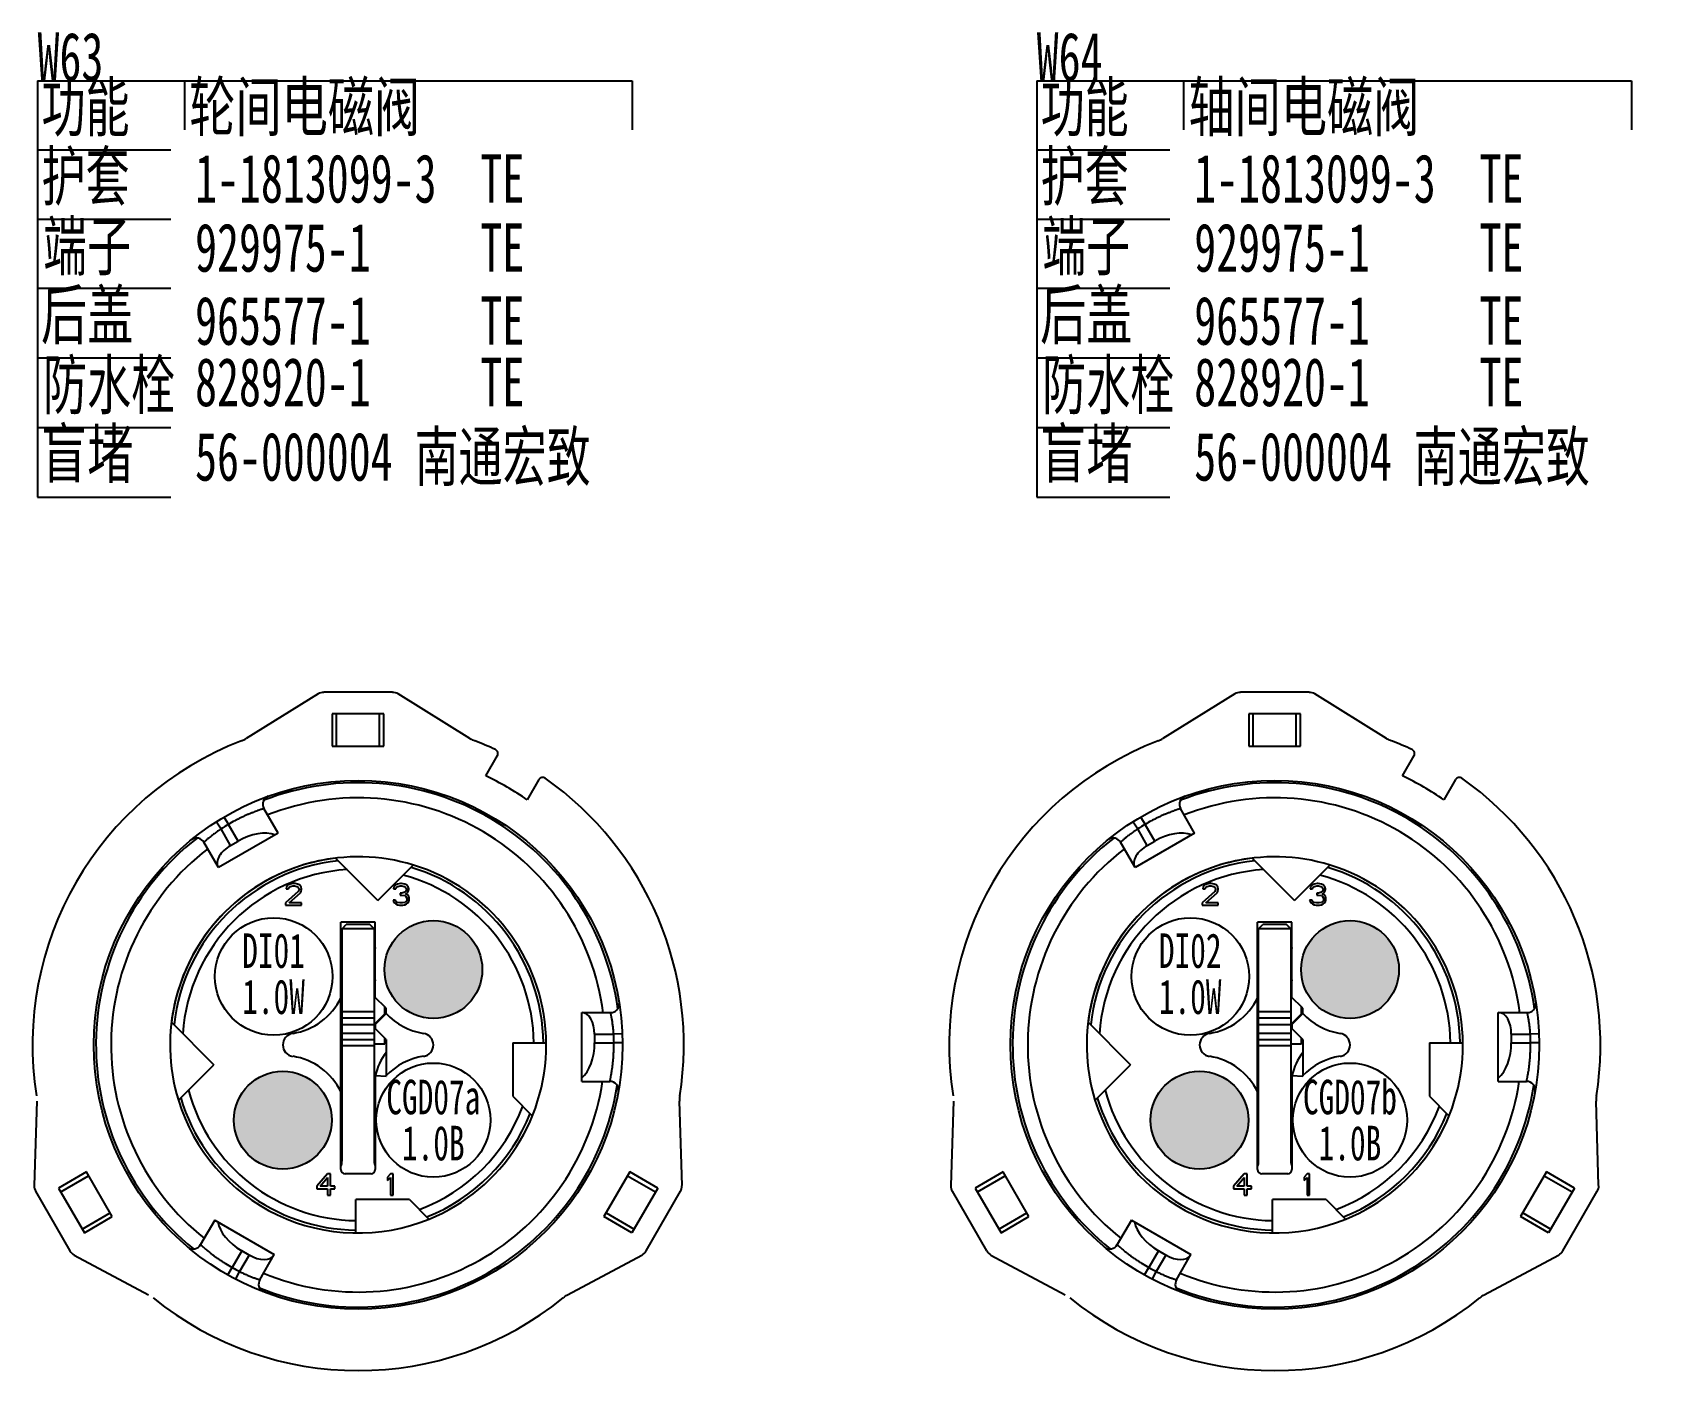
# Model space of a CAD drawing. Header units: millimetres. Extents: x 3853 to 7217, y 3585 to 4426.
# Drawn here: x 6607.1 to 6724.5, y 4178.7 to 4275.5 of the extents above; entities that cross this region are included whole.
import ezdxf

# ---------------------------------------------------------------- set-up
doc = ezdxf.new("R2010")
doc.units = ezdxf.units.MM
doc.layers.add('_0', color=7, linetype='Continuous', lineweight=25)
doc.styles.add('标准', font='', dxfattribs={"width": 0.667})
doc.styles.get('标准').set_extended_font_data('SimSun')

msp = doc.modelspace()

# ---------------------------------------------------------------- hatches: boundary and pattern name
at = {"layer": '_0', "linetype": 'ByBlock', "lineweight": -3}
h = msp.add_hatch(color=0, dxfattribs=at)
h.dxf.hatch_style = 1
edge = h.paths.add_edge_path()
edge.add_ellipse((6636.1, 4207.66), major_axis=(3.54, 0), ratio=1, start_angle=0, end_angle=360)
h = msp.add_hatch(color=0, dxfattribs=at)
h.dxf.hatch_style = 1
edge = h.paths.add_edge_path()
edge.add_ellipse((6702.42, 4207.66), major_axis=(3.54, 0), ratio=1, start_angle=0, end_angle=360)
h = msp.add_hatch(color=256, dxfattribs=at)
h.dxf.hatch_style = 1
edge = h.paths.add_edge_path()
edge.add_arc((6625.21, 4196.77), 3.54, 0, 360)
h = msp.add_hatch(color=0, dxfattribs=at)
h.dxf.hatch_style = 1
edge = h.paths.add_edge_path()
edge.add_arc((6691.53, 4196.77), 3.54, 0, 360)

# ---------------------------------------------------------------- linework, layer by layer
at = {"layer": '_0', "color": 0, "linetype": 'ByBlock', "lineweight": -3}
for p, q in [((6607.46, 4271.96), (6650.49, 4271.96)), ((6650.49, 4271.96), (6650.49, 4251.92)), ((6650.49, 4271.96), (6650.49, 4241.84)), ((6679.75, 4271.96), (6722.78, 4271.96)), ((6679.75, 4271.96), (6679.75, 4251.92)), ((6679.75, 4271.96), (6679.75, 4241.84)), ((6690.38, 4271.96), (6690.38, 4251.92)), ((6690.38, 4271.96), (6690.38, 4241.84)), ((6722.78, 4271.96), (6722.78, 4251.92)), ((6722.78, 4271.96), (6722.78, 4241.84)), ((6607.46, 4266.96), (6650.49, 4266.96)), ((6679.75, 4266.96), (6722.78, 4266.96)), ((6607.46, 4261.96), (6650.49, 4261.96)), ((6679.75, 4261.96), (6722.78, 4261.96)), ((6607.46, 4256.96), (6650.49, 4256.96)), ((6679.75, 4256.96), (6722.78, 4256.96)), ((6607.46, 4251.92), (6650.49, 4251.92)), ((6679.75, 4251.92), (6722.78, 4251.92)), ((6607.46, 4246.88), (6650.49, 4246.88)), ((6679.75, 4246.88), (6722.78, 4246.88)), ((6607.46, 4241.84), (6650.49, 4241.84)), ((6679.75, 4241.84), (6722.78, 4241.84)), ((6638.75, 4224.38), (6633.55, 4227.6)), ((6694.08, 4227.6), (6688.88, 4224.38)), ((6699.46, 4227.72), (6694.49, 4227.72)), ((6705.07, 4224.38), (6699.87, 4227.6)), ((6695.11, 4226.16), (6695.11, 4223.83)), ((6698.84, 4226.16), (6695.11, 4226.16)), ((6695.42, 4223.83), (6695.42, 4226.16)), ((6698.53, 4223.83), (6698.53, 4226.16)), ((6698.84, 4223.83), (6698.84, 4226.16)), ((6639.89, 4221.67), (6640.73, 4223.14)), ((6695.11, 4223.83), (6698.84, 4223.83)), ((6706.21, 4221.67), (6707.05, 4223.14)), ((6643.74, 4221.4), (6642.89, 4219.94)), ((6710.06, 4221.4), (6709.21, 4219.94)), ((6691.18, 4217.54), (6690.16, 4219.31)), ((6686.73, 4218.36), (6687.06, 4217.84)), ((6687.27, 4218.7), (6687.59, 4218.16)), ((6688.29, 4216.95), (6687.59, 4218.16)), ((6691.18, 4217.54), (6686.87, 4215.05)), ((6687.75, 4216.64), (6687.06, 4217.84)), ((6687.75, 4216.64), (6688.29, 4216.95)), ((6686.87, 4215.05), (6685.82, 4216.87)), ((6698.41, 4212.66), (6695.34, 4215.72)), ((6698.41, 4212.66), (6700.97, 4215.22)), ((6691.79, 4213.65), (6691.76, 4213.51)), ((6691.76, 4213.51), (6691.92, 4213.51)), ((6691.92, 4213.78), (6691.79, 4213.65)), ((6692.05, 4213.84), (6691.92, 4213.78)), ((6691.92, 4213.51), (6691.99, 4213.61)), ((6691.99, 4213.61), (6692.08, 4213.68)), ((6692.28, 4213.88), (6692.05, 4213.84)), ((6692.08, 4213.68), (6692.25, 4213.71)), ((6692.25, 4213.71), (6692.38, 4213.71)), ((6692.41, 4213.88), (6692.28, 4213.88)), ((6692.38, 4213.71), (6692.54, 4213.68)), ((6692.6, 4213.84), (6692.41, 4213.88)), ((6692.54, 4213.68), (6692.63, 4213.61)), ((6692.73, 4213.78), (6692.6, 4213.84)), ((6692.63, 4213.61), (6692.7, 4213.51)), ((6692.7, 4213.45), (6692.63, 4213.31)), ((6692.7, 4213.51), (6692.7, 4213.45)), ((6692.86, 4213.65), (6692.73, 4213.78)), ((6692.89, 4213.51), (6692.86, 4213.65)), ((6692.86, 4213.31), (6692.89, 4213.45)), ((6692.89, 4213.45), (6692.89, 4213.51)), ((6699.57, 4213.65), (6699.54, 4213.51)), ((6699.54, 4213.51), (6699.7, 4213.51)), ((6699.7, 4213.78), (6699.57, 4213.65)), ((6699.83, 4213.84), (6699.7, 4213.78)), ((6699.7, 4213.51), (6699.76, 4213.61)), ((6699.76, 4213.61), (6699.86, 4213.68)), ((6700.05, 4213.88), (6699.83, 4213.84)), ((6699.86, 4213.68), (6700.02, 4213.71)), ((6700.02, 4213.71), (6700.15, 4213.71)), ((6700.12, 4213.88), (6700.05, 4213.88)), ((6700.35, 4213.84), (6700.12, 4213.88)), ((6700.15, 4213.71), (6700.31, 4213.68)), ((6700.31, 4213.68), (6700.41, 4213.61)), ((6700.48, 4213.78), (6700.35, 4213.84)), ((6700.41, 4213.61), (6700.48, 4213.51)), ((6700.48, 4213.45), (6700.41, 4213.31)), ((6700.6, 4213.65), (6700.48, 4213.78)), ((6700.48, 4213.51), (6700.48, 4213.45)), ((6700.64, 4213.51), (6700.6, 4213.65)), ((6700.6, 4213.31), (6700.64, 4213.45)), ((6700.64, 4213.45), (6700.64, 4213.51)), ((6692.63, 4213.31), (6691.73, 4212.49)), ((6691.73, 4212.49), (6691.73, 4212.32)), ((6691.73, 4212.32), (6692.89, 4212.32)), ((6691.99, 4212.49), (6692.8, 4213.22)), ((6692.89, 4212.49), (6691.99, 4212.49)), ((6692.8, 4213.22), (6692.86, 4213.31)), ((6692.89, 4212.32), (6692.89, 4212.49)), ((6699.5, 4212.69), (6699.54, 4212.59)), ((6699.67, 4212.69), (6699.5, 4212.69)), ((6699.54, 4212.59), (6699.6, 4212.49)), ((6699.6, 4212.49), (6699.7, 4212.42)), ((6699.7, 4212.62), (6699.67, 4212.69)), ((6699.76, 4212.55), (6699.7, 4212.62)), ((6699.7, 4212.42), (6699.83, 4212.35)), ((6699.83, 4212.52), (6699.76, 4212.55)), ((6699.99, 4212.49), (6699.83, 4212.52)), ((6699.83, 4212.35), (6699.96, 4212.32)), ((6699.96, 4212.32), (6700.22, 4212.32)), ((6700.18, 4212.49), (6699.99, 4212.49)), ((6700.02, 4213.18), (6700.02, 4213.05)), ((6700.15, 4213.18), (6700.02, 4213.18)), ((6700.02, 4213.05), (6700.15, 4213.05)), ((6700.35, 4213.25), (6700.15, 4213.18)), ((6700.15, 4213.05), (6700.35, 4213.02)), ((6700.35, 4212.52), (6700.18, 4212.49)), ((6700.22, 4212.32), (6700.35, 4212.35)), ((6700.41, 4213.31), (6700.35, 4213.25)), ((6700.35, 4213.02), (6700.44, 4212.95)), ((6700.41, 4212.55), (6700.35, 4212.52)), ((6700.35, 4212.35), (6700.48, 4212.42)), ((6700.41, 4213.12), (6700.54, 4213.22)), ((6700.57, 4213.05), (6700.41, 4213.12)), ((6700.48, 4212.62), (6700.41, 4212.55)), ((6700.44, 4212.95), (6700.51, 4212.82)), ((6700.51, 4212.69), (6700.48, 4212.62)), ((6700.48, 4212.42), (6700.57, 4212.49)), ((6700.51, 4212.82), (6700.51, 4212.69)), ((6700.54, 4213.22), (6700.6, 4213.31)), ((6700.64, 4212.95), (6700.57, 4213.05)), ((6700.57, 4212.49), (6700.64, 4212.59)), ((6700.67, 4212.82), (6700.64, 4212.95)), ((6700.64, 4212.59), (6700.67, 4212.69)), ((6700.67, 4212.69), (6700.67, 4212.82)), ((6695.73, 4193.19), (6695.73, 4211.08)), ((6698.22, 4211.08), (6695.73, 4211.08)), ((6698.22, 4205.63), (6698.22, 4211.08)), ((6695.81, 4210.61), (6696.12, 4210.92)), ((6695.81, 4193.79), (6695.81, 4210.61)), ((6698.14, 4210.61), (6695.81, 4210.61)), ((6697.83, 4210.92), (6696.12, 4210.92)), ((6698.14, 4210.61), (6697.83, 4210.92)), ((6698.14, 4210.61), (6698.14, 4193.79)), ((6699, 4204.86), (6698.16, 4205.7)), ((6646.83, 4204.55), (6648.93, 4204.55)), ((6646.83, 4199.57), (6646.83, 4204.55)), ((6695.81, 4204.62), (6698.14, 4204.62)), ((6695.81, 4204.16), (6698.14, 4204.16)), ((6698.14, 4203.69), (6698.92, 4204.47)), ((6699.01, 4204.48), (6698.22, 4203.69)), ((6698.92, 4204.47), (6698.92, 4204.93)), ((6699, 4204.47), (6699, 4204.86)), ((6713.15, 4204.55), (6715.25, 4204.55)), ((6713.15, 4199.57), (6713.15, 4204.55)), ((6647.76, 4202.99), (6649.15, 4202.99)), ((6647.76, 4202.99), (6647.76, 4202.37)), ((6649.76, 4203.02), (6649.15, 4202.99)), ((6683.47, 4203.85), (6686.53, 4200.78)), ((6695.81, 4203.69), (6698.14, 4203.69)), ((6695.81, 4203.07), (6698.14, 4203.07)), ((6699, 4202.6), (6698.14, 4203.46)), ((6698.22, 4203.69), (6698.22, 4203.38)), ((6714.08, 4202.99), (6715.47, 4202.99)), ((6714.08, 4202.99), (6714.08, 4202.37)), ((6716.08, 4203.02), (6715.47, 4202.99)), ((6641.85, 4202.37), (6644.26, 4202.37)), ((6641.85, 4202.37), (6641.85, 4198.49)), ((6647.76, 4202.37), (6649.16, 4202.37)), ((6649.78, 4202.37), (6649.16, 4202.37)), ((6695.81, 4202.6), (6698.14, 4202.6)), ((6698.14, 4202.14), (6695.81, 4202.14)), ((6698.14, 4202.29), (6698.92, 4202.29)), ((6698.92, 4202.29), (6698.92, 4202.68)), ((6699, 4202.6), (6699, 4199.96)), ((6708.17, 4202.37), (6710.58, 4202.37)), ((6708.17, 4202.37), (6708.17, 4198.49)), ((6714.08, 4202.37), (6715.48, 4202.37)), ((6716.1, 4202.37), (6715.48, 4202.37)), ((6683.97, 4198.22), (6686.53, 4200.78)), ((6646.83, 4199.57), (6648.87, 4199.57)), ((6698.22, 4200), (6699, 4199.96)), ((6698.22, 4200), (6698.22, 4193.19)), ((6713.15, 4199.57), (6715.19, 4199.57)), ((6641.85, 4198.49), (6643.26, 4197.09)), ((6708.17, 4198.49), (6709.58, 4197.09)), ((6654.09, 4192.03), (6653.9, 4198.14)), ((6673.73, 4198.14), (6673.54, 4192.03)), ((6720.41, 4192.03), (6720.22, 4198.14)), ((6650.31, 4193.02), (6648.44, 4189.79)), ((6650.15, 4192.75), (6652.17, 4191.58)), ((6652.33, 4191.85), (6650.31, 4193.02)), ((6677.32, 4193.02), (6675.3, 4191.85)), ((6675.46, 4191.58), (6677.48, 4192.75)), ((6679.19, 4189.79), (6677.32, 4193.02)), ((6694.77, 4192.88), (6694, 4191.99)), ((6694.22, 4191.99), (6694.77, 4192.62)), ((6694.97, 4192.88), (6694.77, 4192.88)), ((6694.77, 4192.62), (6694.77, 4191.99)), ((6694.97, 4191.99), (6694.97, 4192.88)), ((6697.91, 4192.88), (6696.04, 4192.88)), ((6699.31, 4192.88), (6699.11, 4192.65)), ((6699.11, 4192.65), (6699.11, 4192.39)), ((6699.11, 4192.39), (6699.31, 4192.62)), ((6699.5, 4192.88), (6699.31, 4192.88)), ((6699.31, 4192.62), (6699.31, 4191.33)), ((6699.5, 4191.33), (6699.5, 4192.88)), ((6716.63, 4193.02), (6714.76, 4189.79)), ((6716.47, 4192.75), (6718.5, 4191.58)), ((6718.65, 4191.85), (6716.63, 4193.02)), ((6652.33, 4191.85), (6650.46, 4188.62)), ((6651.5, 4187.31), (6653.99, 4191.62)), ((6673.64, 4191.62), (6676.13, 4187.31)), ((6675.3, 4191.85), (6677.17, 4188.62)), ((6694, 4191.99), (6694, 4191.79)), ((6694, 4191.79), (6694.77, 4191.79)), ((6694.77, 4191.99), (6694.22, 4191.99)), ((6694.77, 4191.79), (6694.77, 4191.33)), ((6694.77, 4191.33), (6694.97, 4191.33)), ((6695.29, 4191.99), (6694.97, 4191.99)), ((6694.97, 4191.79), (6695.29, 4191.79)), ((6694.97, 4191.33), (6694.97, 4191.79)), ((6695.29, 4191.79), (6695.29, 4191.99)), ((6699.31, 4191.33), (6699.5, 4191.33)), ((6718.65, 4191.85), (6716.78, 4188.62)), ((6717.82, 4187.31), (6720.31, 4191.62)), ((6648.6, 4190.06), (6650.62, 4188.89)), ((6677.01, 4188.89), (6679.03, 4190.06)), ((6700.7, 4191.02), (6696.82, 4191.02)), ((6696.82, 4188.61), (6696.82, 4191.02)), ((6700.7, 4191.02), (6702.1, 4189.61)), ((6714.92, 4190.06), (6716.94, 4188.89)), ((6650.46, 4188.62), (6648.44, 4189.79)), ((6677.17, 4188.62), (6679.19, 4189.79)), ((6686.6, 4189.53), (6685.58, 4187.76)), ((6686.6, 4189.53), (6690.91, 4187.04)), ((6716.78, 4188.62), (6714.76, 4189.79)), ((6645.81, 4184.12), (6651.19, 4187.01)), ((6676.44, 4187.01), (6681.82, 4184.12)), ((6688.56, 4187.32), (6687.86, 4186.11)), ((6689.1, 4187.01), (6688.4, 4185.81)), ((6689.1, 4187.01), (6688.56, 4187.32)), ((6689.86, 4185.22), (6690.91, 4187.04)), ((6712.13, 4184.12), (6717.51, 4187.01)), ((6687.55, 4185.57), (6687.86, 4186.11)), ((6688.12, 4185.26), (6688.4, 4185.81))]:
    msp.add_line(p, q, dxfattribs=at)
at = {"layer": '_0', "linetype": 'ByBlock', "lineweight": -3}
for p, q in [((6607.46, 4271.96), (6607.46, 4251.92)), ((6607.46, 4271.96), (6607.46, 4241.84)), ((6618.09, 4271.96), (6618.09, 4251.92)), ((6618.09, 4271.96), (6618.09, 4241.84)), ((6627.76, 4227.6), (6622.56, 4224.38)), ((6633.14, 4227.72), (6628.17, 4227.72)), ((6628.79, 4226.16), (6628.79, 4223.83)), ((6632.52, 4226.16), (6628.79, 4226.16)), ((6629.1, 4223.83), (6629.1, 4226.16)), ((6632.21, 4223.83), (6632.21, 4226.16)), ((6632.52, 4223.83), (6632.52, 4226.16)), ((6628.79, 4223.83), (6632.52, 4223.83)), ((6624.86, 4217.54), (6623.84, 4219.31)), ((6620.41, 4218.36), (6620.74, 4217.84)), ((6620.95, 4218.7), (6621.27, 4218.16)), ((6621.97, 4216.95), (6621.27, 4218.16)), ((6624.86, 4217.54), (6620.55, 4215.05)), ((6621.43, 4216.64), (6620.74, 4217.84)), ((6621.43, 4216.64), (6621.97, 4216.95)), ((6620.55, 4215.05), (6619.5, 4216.87)), ((6632.09, 4212.66), (6629.02, 4215.72)), ((6632.09, 4212.66), (6634.65, 4215.22)), ((6625.47, 4213.65), (6625.44, 4213.51)), ((6625.44, 4213.51), (6625.6, 4213.51)), ((6625.6, 4213.78), (6625.47, 4213.65)), ((6625.73, 4213.84), (6625.6, 4213.78)), ((6625.6, 4213.51), (6625.67, 4213.61)), ((6625.67, 4213.61), (6625.76, 4213.68)), ((6625.96, 4213.88), (6625.73, 4213.84)), ((6625.76, 4213.68), (6625.93, 4213.71)), ((6625.93, 4213.71), (6626.05, 4213.71)), ((6626.09, 4213.88), (6625.96, 4213.88)), ((6626.05, 4213.71), (6626.22, 4213.68)), ((6626.28, 4213.84), (6626.09, 4213.88)), ((6626.22, 4213.68), (6626.31, 4213.61)), ((6626.41, 4213.78), (6626.28, 4213.84)), ((6626.31, 4213.61), (6626.38, 4213.51)), ((6626.38, 4213.45), (6626.31, 4213.31)), ((6626.38, 4213.51), (6626.38, 4213.45)), ((6626.54, 4213.65), (6626.41, 4213.78)), ((6626.57, 4213.51), (6626.54, 4213.65)), ((6626.54, 4213.31), (6626.57, 4213.45)), ((6626.57, 4213.45), (6626.57, 4213.51)), ((6633.25, 4213.65), (6633.22, 4213.51)), ((6633.22, 4213.51), (6633.38, 4213.51)), ((6633.38, 4213.78), (6633.25, 4213.65)), ((6633.51, 4213.84), (6633.38, 4213.78)), ((6633.38, 4213.51), (6633.44, 4213.61)), ((6633.44, 4213.61), (6633.54, 4213.68)), ((6633.73, 4213.88), (6633.51, 4213.84)), ((6633.54, 4213.68), (6633.7, 4213.71)), ((6633.7, 4213.71), (6633.83, 4213.71)), ((6633.8, 4213.88), (6633.73, 4213.88)), ((6634.03, 4213.84), (6633.8, 4213.88)), ((6633.83, 4213.71), (6633.99, 4213.68)), ((6633.99, 4213.68), (6634.09, 4213.61)), ((6634.15, 4213.78), (6634.03, 4213.84)), ((6634.09, 4213.61), (6634.15, 4213.51)), ((6634.15, 4213.45), (6634.09, 4213.31)), ((6634.28, 4213.65), (6634.15, 4213.78)), ((6634.15, 4213.51), (6634.15, 4213.45)), ((6634.32, 4213.51), (6634.28, 4213.65)), ((6634.28, 4213.31), (6634.32, 4213.45)), ((6634.32, 4213.45), (6634.32, 4213.51)), ((6626.31, 4213.31), (6625.41, 4212.49)), ((6625.41, 4212.49), (6625.41, 4212.32)), ((6625.41, 4212.32), (6626.57, 4212.32)), ((6625.67, 4212.49), (6626.48, 4213.22)), ((6626.57, 4212.49), (6625.67, 4212.49)), ((6626.48, 4213.22), (6626.54, 4213.31)), ((6626.57, 4212.32), (6626.57, 4212.49)), ((6633.18, 4212.69), (6633.22, 4212.59)), ((6633.34, 4212.69), (6633.18, 4212.69)), ((6633.22, 4212.59), (6633.28, 4212.49)), ((6633.28, 4212.49), (6633.38, 4212.42)), ((6633.38, 4212.62), (6633.34, 4212.69)), ((6633.44, 4212.55), (6633.38, 4212.62)), ((6633.38, 4212.42), (6633.51, 4212.35)), ((6633.51, 4212.52), (6633.44, 4212.55)), ((6633.67, 4212.49), (6633.51, 4212.52)), ((6633.51, 4212.35), (6633.64, 4212.32)), ((6633.64, 4212.32), (6633.9, 4212.32)), ((6633.86, 4212.49), (6633.67, 4212.49)), ((6633.7, 4213.18), (6633.7, 4213.05)), ((6633.83, 4213.18), (6633.7, 4213.18)), ((6633.7, 4213.05), (6633.83, 4213.05)), ((6634.03, 4213.25), (6633.83, 4213.18)), ((6633.83, 4213.05), (6634.03, 4213.02)), ((6634.03, 4212.52), (6633.86, 4212.49)), ((6633.9, 4212.32), (6634.03, 4212.35)), ((6634.09, 4213.31), (6634.03, 4213.25)), ((6634.03, 4213.02), (6634.12, 4212.95)), ((6634.09, 4212.55), (6634.03, 4212.52)), ((6634.03, 4212.35), (6634.15, 4212.42)), ((6634.09, 4213.12), (6634.22, 4213.22)), ((6634.25, 4213.05), (6634.09, 4213.12)), ((6634.15, 4212.62), (6634.09, 4212.55)), ((6634.12, 4212.95), (6634.19, 4212.82)), ((6634.19, 4212.69), (6634.15, 4212.62)), ((6634.15, 4212.42), (6634.25, 4212.49)), ((6634.19, 4212.82), (6634.19, 4212.69)), ((6634.22, 4213.22), (6634.28, 4213.31)), ((6634.32, 4212.95), (6634.25, 4213.05)), ((6634.25, 4212.49), (6634.32, 4212.59)), ((6634.35, 4212.82), (6634.32, 4212.95)), ((6634.32, 4212.59), (6634.35, 4212.69)), ((6634.35, 4212.69), (6634.35, 4212.82)), ((6629.41, 4193.19), (6629.41, 4211.08)), ((6631.9, 4211.08), (6629.41, 4211.08)), ((6631.9, 4205.63), (6631.9, 4211.08)), ((6629.49, 4210.61), (6629.8, 4210.92)), ((6629.49, 4193.79), (6629.49, 4210.61)), ((6631.82, 4210.61), (6629.49, 4210.61)), ((6631.51, 4210.92), (6629.8, 4210.92)), ((6631.82, 4210.61), (6631.51, 4210.92)), ((6631.82, 4210.61), (6631.82, 4193.79)), ((6632.68, 4204.86), (6631.84, 4205.7)), ((6629.49, 4204.62), (6631.82, 4204.62)), ((6629.49, 4204.16), (6631.82, 4204.16)), ((6631.82, 4203.69), (6632.6, 4204.47)), ((6632.69, 4204.48), (6631.9, 4203.69)), ((6632.6, 4204.47), (6632.6, 4204.93)), ((6632.68, 4204.47), (6632.68, 4204.86)), ((6617.15, 4203.85), (6620.21, 4200.78)), ((6629.49, 4203.69), (6631.82, 4203.69)), ((6629.49, 4203.07), (6631.82, 4203.07)), ((6632.68, 4202.6), (6631.82, 4203.46)), ((6631.9, 4203.69), (6631.9, 4203.38)), ((6629.49, 4202.6), (6631.82, 4202.6)), ((6631.82, 4202.14), (6629.49, 4202.14)), ((6631.82, 4202.29), (6632.6, 4202.29)), ((6632.6, 4202.29), (6632.6, 4202.68)), ((6632.68, 4202.6), (6632.68, 4199.96)), ((6617.65, 4198.22), (6620.21, 4200.78)), ((6631.9, 4200), (6632.68, 4199.96)), ((6631.9, 4200), (6631.9, 4193.19)), ((6607.41, 4198.14), (6607.22, 4192.03)), ((6611, 4193.02), (6608.98, 4191.85)), ((6609.14, 4191.58), (6611.16, 4192.75)), ((6612.87, 4189.79), (6611, 4193.02)), ((6628.45, 4192.88), (6627.67, 4191.99)), ((6627.9, 4191.99), (6628.45, 4192.62)), ((6628.65, 4192.88), (6628.45, 4192.88)), ((6628.45, 4192.62), (6628.45, 4191.99)), ((6628.65, 4191.99), (6628.65, 4192.88)), ((6631.59, 4192.88), (6629.72, 4192.88)), ((6632.99, 4192.88), (6632.79, 4192.65)), ((6632.79, 4192.65), (6632.79, 4192.39)), ((6632.79, 4192.39), (6632.99, 4192.62)), ((6633.18, 4192.88), (6632.99, 4192.88)), ((6632.99, 4192.62), (6632.99, 4191.33)), ((6633.18, 4191.33), (6633.18, 4192.88)), ((6607.32, 4191.62), (6609.81, 4187.31)), ((6608.98, 4191.85), (6610.85, 4188.62)), ((6627.67, 4191.99), (6627.67, 4191.79)), ((6627.67, 4191.79), (6628.45, 4191.79)), ((6628.45, 4191.99), (6627.9, 4191.99)), ((6628.45, 4191.79), (6628.45, 4191.33)), ((6628.45, 4191.33), (6628.65, 4191.33)), ((6628.97, 4191.99), (6628.65, 4191.99)), ((6628.65, 4191.79), (6628.97, 4191.79)), ((6628.65, 4191.33), (6628.65, 4191.79)), ((6628.97, 4191.79), (6628.97, 4191.99)), ((6632.99, 4191.33), (6633.18, 4191.33)), ((6610.69, 4188.89), (6612.71, 4190.06)), ((6634.38, 4191.02), (6630.5, 4191.02)), ((6630.5, 4188.61), (6630.5, 4191.02)), ((6634.38, 4191.02), (6635.78, 4189.61)), ((6610.85, 4188.62), (6612.87, 4189.79)), ((6620.28, 4189.53), (6619.26, 4187.76)), ((6620.28, 4189.53), (6624.59, 4187.04)), ((6610.12, 4187.01), (6615.5, 4184.12)), ((6622.24, 4187.32), (6621.54, 4186.11)), ((6622.78, 4187.01), (6622.08, 4185.81)), ((6622.78, 4187.01), (6622.24, 4187.32)), ((6623.54, 4185.22), (6624.59, 4187.04)), ((6621.23, 4185.57), (6621.54, 4186.11)), ((6621.8, 4185.26), (6622.08, 4185.81))]:
    msp.add_line(p, q, dxfattribs=at)
at = {"layer": '_0', "color": 0, "linetype": 'ByBlock', "lineweight": -3}
for centre, radius in [((6630.66, 4202.21), 19.13), ((6696.98, 4202.21), 19.13), ((6636.1, 4207.66), 3.54), ((6690.87, 4207.16), 4.25), ((6702.42, 4207.66), 3.54), ((6636.1, 4196.77), 4.13), ((6702.42, 4196.77), 4.13), ((6691.53, 4196.77), 3.54)]:
    msp.add_circle(centre, radius, dxfattribs=at)
at = {"layer": '_0', "linetype": 'ByBlock', "lineweight": -3}
for centre, radius in [((6624.55, 4207.16), 4.25), ((6625.21, 4196.77), 3.54)]:
    msp.add_circle(centre, radius, dxfattribs=at)
for centre, radius, start, end in [((6628.17, 4226.94), 0.778, 90, 121.7878), ((6633.14, 4226.94), 0.778, 58.2122, 90), ((6630.66, 4202.21), 23.56, 110.9746, 189.0254), ((6621.5, 4226.1), 2.02, 290.9746, 301.7878), ((6624.38, 4219.62), 0.622, 111.1121, 210), ((6630.66, 4202.21), 18.51, 120.4815, 122.4081), ((6630.66, 4202.21), 18.97, 127.9254, 231.1055), ((6618.96, 4216.56), 0.622, 30, 122.959), ((6630.66, 4202.21), 17.88, 127.4957, 231.4964), ((6630.66, 4202.21), 13.61, 72.9416, 197.0584), ((6630.66, 4202.21), 13.61, 96.8922, 173.1078), ((6630.66, 4202.21), 13.4, 96.1901, 173.8099), ((6630.66, 4202.21), 12.71, 93.6436, 176.3564), ((6625.21, 4209.99), 4.28, 349.0575, 0), ((6636.1, 4209.99), 4.28, 180, 190.9425), ((6625.21, 4207.66), 4.28, 349.0575, 0), ((6636.1, 4207.66), 4.28, 180, 190.9425), ((6625.21, 4207.66), 4.67, 278.7974, 334.1581), ((6631.62, 4205.48), 0.311, 45, 48.2492), ((6636.1, 4207.66), 4.67, 222.8334, 261.2026), ((6626.05, 4202.21), 0.842, 98.7974, 261.2026), ((6635.26, 4202.21), 0.842, 278.6125, 81.2026), ((6625.21, 4196.77), 4.67, 25.8419, 81.2026), ((6636.1, 4199.1), 4.28, 143.1301, 167.9175), ((6636.08, 4196.77), 4.67, 98.6125, 136.85), ((6625.21, 4199.1), 4.28, 349.0575, 10.9425), ((6636.1, 4199.1), 4.28, 169.0575, 190.9425), ((6630.66, 4202.21), 13.61, 197.0584, 292.1259), ((6630.66, 4202.21), 13.4, 196.5848, 269.335), ((6630.66, 4202.21), 12.71, 194.8892, 269.2989), ((6625.21, 4196.77), 4.28, 349.0575, 0), ((6636.1, 4196.77), 4.28, 180, 190.9425), ((6628.71, 4193.79), 0.778, 334.2402, 0), ((6632.6, 4193.79), 0.778, 180, 205.7598), ((6629.72, 4193.19), 0.311, 180, 270), ((6631.59, 4193.19), 0.311, 270, 0), ((6608, 4192), 0.778, 178.2122, 210), ((6618.72, 4188.07), 0.622, 231.1121, 330), ((6610.48, 4187.69), 0.778, 210, 241.7878), ((6630.66, 4202.21), 18.51, 240.4815, 242.4081), ((6624.08, 4184.91), 0.622, 150, 242.959)]:
    msp.add_arc(centre, radius, start, end, dxfattribs=at)
at = {"layer": '_0', "color": 0, "linetype": 'ByBlock', "lineweight": -3}
for centre, radius, start, end in [((6694.49, 4226.94), 0.778, 90, 121.7878), ((6699.46, 4226.94), 0.778, 58.2122, 90), ((6639.81, 4226.1), 2.02, 238.2122, 249.0254), ((6630.66, 4202.21), 23.56, 65.0485, 69.0254), ((6696.98, 4202.21), 23.56, 110.9746, 189.0254), ((6687.82, 4226.1), 2.02, 290.9746, 301.7878), ((6706.13, 4226.1), 2.02, 238.2122, 249.0254), ((6696.98, 4202.21), 23.56, 65.0485, 69.0254), ((6640.46, 4223.29), 0.311, 330, 65.0485), ((6706.78, 4223.29), 0.311, 330, 65.0485), ((6630.66, 4202.21), 21.54, 55.3799, 64.6201), ((6696.98, 4202.21), 21.54, 55.3799, 64.6201), ((6630.66, 4202.21), 18.97, 7.9254, 111.1055), ((6644.01, 4221.25), 0.311, 54.9515, 150), ((6630.66, 4202.21), 23.56, 350.9746, 54.9515), ((6696.98, 4202.21), 18.97, 7.9254, 111.1055), ((6710.33, 4221.25), 0.311, 54.9515, 150), ((6696.98, 4202.21), 23.56, 350.9746, 54.9515), ((6630.66, 4202.21), 17.88, 7.4957, 111.4964), ((6690.7, 4219.62), 0.622, 111.1121, 210), ((6696.98, 4202.21), 17.88, 7.4957, 111.4964), ((6696.98, 4202.21), 18.51, 120.4815, 122.4081), ((6696.98, 4202.21), 18.97, 127.9254, 231.1055), ((6685.28, 4216.56), 0.622, 30, 122.959), ((6696.98, 4202.21), 17.88, 127.4957, 231.4964), ((6696.98, 4202.21), 13.61, 72.9416, 197.0584), ((6630.66, 4202.21), 13.4, 0.665, 73.4152), ((6630.66, 4202.21), 13.61, 292.1344, 72.9416), ((6696.98, 4202.21), 13.61, 96.8922, 173.1078), ((6696.98, 4202.21), 13.4, 96.1901, 173.8099), ((6696.98, 4202.21), 12.71, 93.6436, 176.3564), ((6696.98, 4202.21), 13.4, 0.665, 73.4152), ((6696.98, 4202.21), 13.61, 292.1344, 72.9416), ((6630.66, 4202.21), 12.71, 0.7011, 75.1108), ((6696.98, 4202.21), 12.71, 0.7011, 75.1108), ((6691.53, 4209.99), 4.28, 349.0575, 0), ((6702.42, 4209.99), 4.28, 180, 190.9425), ((6691.53, 4207.66), 4.28, 349.0575, 0), ((6702.42, 4207.66), 4.28, 180, 190.9425), ((6691.53, 4207.66), 4.67, 278.7974, 334.1581), ((6697.94, 4205.48), 0.311, 45, 48.2492), ((6648.93, 4205.17), 0.622, 270, 2.959), ((6702.42, 4207.66), 4.67, 222.8334, 261.2026), ((6715.25, 4205.17), 0.622, 270, 2.959), ((6630.66, 4202.21), 18.51, 0.4815, 2.4081), ((6692.38, 4202.21), 0.842, 98.7974, 261.2026), ((6701.58, 4202.21), 0.842, 278.6125, 81.2026), ((6696.98, 4202.21), 18.51, 0.4815, 2.4081), ((6691.53, 4196.77), 4.67, 25.8419, 81.2026), ((6702.42, 4199.1), 4.28, 143.1301, 167.9175), ((6702.4, 4196.77), 4.67, 98.6125, 136.85), ((6630.66, 4202.21), 17.88, 247.4957, 351.4964), ((6648.87, 4198.95), 0.622, 351.1121, 90), ((6696.98, 4202.21), 17.88, 247.4957, 351.4964), ((6691.53, 4199.1), 4.28, 349.0575, 10.9425), ((6702.42, 4199.1), 4.28, 169.0575, 190.9425), ((6715.19, 4198.95), 0.622, 351.1121, 90), ((6630.66, 4202.21), 18.97, 247.9254, 351.1055), ((6655.92, 4198.2), 2.02, 170.9746, 181.7878), ((6696.98, 4202.21), 13.61, 197.0584, 292.1259), ((6696.98, 4202.21), 13.4, 196.5848, 269.335), ((6696.98, 4202.21), 12.71, 194.8892, 269.2989), ((6696.98, 4202.21), 18.97, 247.9254, 351.1055), ((6722.24, 4198.2), 2.02, 170.9746, 181.7878), ((6630.66, 4202.21), 12.71, 290.4163, 339.5837), ((6630.66, 4202.21), 13.4, 291.7581, 338.2419), ((6696.98, 4202.21), 12.71, 290.4163, 339.5837), ((6696.98, 4202.21), 13.4, 291.7581, 338.2419), ((6691.53, 4196.77), 4.28, 349.0575, 0), ((6702.42, 4196.77), 4.28, 180, 190.9425), ((6695.03, 4193.79), 0.778, 334.2402, 0), ((6698.92, 4193.79), 0.778, 180, 205.7598), ((6696.04, 4193.19), 0.311, 180, 270), ((6697.91, 4193.19), 0.311, 270, 0), ((6653.31, 4192), 0.778, 330, 1.7878), ((6674.32, 4192), 0.778, 178.2122, 210), ((6719.64, 4192), 0.778, 330, 1.7878), ((6685.04, 4188.07), 0.622, 231.1121, 330), ((6650.83, 4187.69), 0.778, 298.2122, 330), ((6676.81, 4187.69), 0.778, 210, 241.7878), ((6717.15, 4187.69), 0.778, 298.2122, 330), ((6696.98, 4202.21), 18.51, 240.4815, 242.4081), ((6646.76, 4182.34), 2.02, 118.2122, 129.0254), ((6690.4, 4184.91), 0.622, 150, 242.959), ((6713.08, 4182.34), 2.02, 118.2122, 129.0254), ((6630.66, 4202.21), 23.56, 230.9746, 309.0254), ((6696.98, 4202.21), 23.56, 230.9746, 309.0254)]:
    msp.add_arc(centre, radius, start, end, dxfattribs=at)
at = {"layer": '_0', "linetype": 'ByBlock', "lineweight": -3}
for centre, major_axis, start_param, end_param in [((6622.78, 4215.55), (2.42, 1.4), 0.436367, 1.570796), ((6621.88, 4215.86), (1.35, 0.78), 1.570796, 3.141593), ((6623.04, 4188.72), (2.42, -1.4), 3.57796, 4.712389), ((6623.22, 4187.79), (1.35, -0.78), 4.712389, 6.283185)]:
    msp.add_ellipse(centre, major_axis=major_axis, ratio=0.57735, start_param=start_param, end_param=end_param, dxfattribs=at)
at = {"layer": '_0', "color": 0, "linetype": 'ByBlock', "lineweight": -3}
for centre, major_axis, start_param, end_param in [((6689.1, 4215.55), (2.42, 1.4), 0.436367, 1.570796), ((6688.2, 4215.86), (1.35, 0.78), 1.570796, 3.141593), ((6646.86, 4202.99), (0, 1.56), 4.712389, 6.283185), ((6713.19, 4202.99), (0, 1.56), 4.712389, 6.283185), ((6646.15, 4202.37), (0, 2.8), 3.57796, 4.712389), ((6712.47, 4202.37), (0, 2.8), 3.57796, 4.712389), ((6689.37, 4188.72), (2.42, -1.4), 3.57796, 4.712389), ((6689.54, 4187.79), (1.35, -0.78), 4.712389, 6.283185)]:
    msp.add_ellipse(centre, major_axis=major_axis, ratio=0.57735, start_param=start_param, end_param=end_param, dxfattribs=at)
at = {"layer": '_0', "linetype": 'ByBlock', "lineweight": -3}
for points, knots in [([(6623.84, 4219.31), (6623.84, 4219.31), (6623.84, 4219.31), (6623.84, 4219.31), (6623.83, 4219.31), (6623.83, 4219.31), (6623.83, 4219.31), (6623.83, 4219.31), (6623.82, 4219.31), (6623.82, 4219.3), (6623.81, 4219.3), (6623.8, 4219.3), (6623.78, 4219.29), (6623.77, 4219.29), (6623.75, 4219.28), (6623.72, 4219.27), (6623.68, 4219.26), (6623.63, 4219.24), (6623.57, 4219.22), (6623.51, 4219.2), (6623.45, 4219.18), (6623.35, 4219.15), (6623.22, 4219.1), (6623.05, 4219.03), (6622.86, 4218.95), (6622.65, 4218.87), (6622.44, 4218.77), (6622.21, 4218.67), (6621.98, 4218.55), (6621.66, 4218.39), (6621.42, 4218.26), (6621.27, 4218.16)], [0, 0, 0, 0, 0.000077, 0.000308, 0.000692, 0.001231, 0.001922, 0.002768, 0.004918, 0.00768, 0.011052, 0.01503, 0.019611, 0.024792, 0.030569, 0.043891, 0.059538, 0.077461, 0.097609, 0.119925, 0.144347, 0.170808, 0.229567, 0.29561, 0.368294, 0.446935, 0.530806, 0.619134, 0.711099, 0.80584, 1, 1, 1, 1]), ([(6620.74, 4217.84), (6620.65, 4217.78), (6620.49, 4217.67), (6620.29, 4217.52), (6620.14, 4217.41), (6620.04, 4217.33), (6619.94, 4217.25), (6619.85, 4217.18), (6619.77, 4217.11), (6619.7, 4217.05), (6619.65, 4217.01), (6619.62, 4216.97), (6619.59, 4216.95), (6619.57, 4216.93), (6619.55, 4216.92), (6619.54, 4216.9), (6619.53, 4216.89), (6619.52, 4216.88), (6619.51, 4216.88), (6619.51, 4216.88), (6619.51, 4216.87), (6619.5, 4216.87), (6619.5, 4216.87), (6619.5, 4216.87), (6619.5, 4216.87), (6619.5, 4216.87), (6619.5, 4216.87)], [0, 0, 0, 0, 0.193833, 0.380292, 0.468562, 0.552426, 0.631106, 0.703864, 0.770002, 0.828865, 0.879846, 0.902206, 0.922394, 0.940353, 0.956029, 0.969377, 0.980355, 0.984944, 0.988929, 0.992306, 0.995073, 0.997227, 0.998767, 0.999306, 0.999692, 1, 1, 1, 1]), ([(6619.26, 4187.76), (6619.26, 4187.76), (6619.26, 4187.76), (6619.26, 4187.76), (6619.26, 4187.76), (6619.26, 4187.76), (6619.26, 4187.76), (6619.26, 4187.75), (6619.27, 4187.75), (6619.27, 4187.74), (6619.28, 4187.74), (6619.29, 4187.73), (6619.3, 4187.72), (6619.31, 4187.71), (6619.33, 4187.7), (6619.35, 4187.67), (6619.38, 4187.65), (6619.42, 4187.61), (6619.46, 4187.57), (6619.51, 4187.53), (6619.56, 4187.49), (6619.64, 4187.42), (6619.75, 4187.33), (6619.9, 4187.21), (6620.06, 4187.09), (6620.23, 4186.95), (6620.42, 4186.82), (6620.63, 4186.67), (6620.84, 4186.53), (6621.14, 4186.34), (6621.38, 4186.2), (6621.54, 4186.11)], [0, 0, 0, 0, 0.000077, 0.000308, 0.000692, 0.001231, 0.001922, 0.002768, 0.004918, 0.00768, 0.011052, 0.01503, 0.019611, 0.024792, 0.030569, 0.043891, 0.059538, 0.077461, 0.09761, 0.119925, 0.144347, 0.170808, 0.229567, 0.29561, 0.368294, 0.446935, 0.530806, 0.619134, 0.711099, 0.80584, 1, 1, 1, 1]), ([(6622.08, 4185.81), (6622.17, 4185.77), (6622.35, 4185.68), (6622.58, 4185.58), (6622.75, 4185.51), (6622.87, 4185.46), (6622.99, 4185.41), (6623.1, 4185.37), (6623.19, 4185.34), (6623.28, 4185.31), (6623.35, 4185.29), (6623.39, 4185.27), (6623.42, 4185.26), (6623.45, 4185.25), (6623.47, 4185.25), (6623.49, 4185.24), (6623.51, 4185.24), (6623.52, 4185.23), (6623.52, 4185.23), (6623.53, 4185.23), (6623.53, 4185.23), (6623.54, 4185.23), (6623.54, 4185.23), (6623.54, 4185.23), (6623.54, 4185.22), (6623.54, 4185.22), (6623.54, 4185.22)], [0, 0, 0, 0, 0.193832, 0.380291, 0.468562, 0.552426, 0.631105, 0.703863, 0.770002, 0.828865, 0.879846, 0.902206, 0.922394, 0.940353, 0.956029, 0.969377, 0.980355, 0.984944, 0.988929, 0.992306, 0.995073, 0.997227, 0.998767, 0.999306, 0.999692, 1, 1, 1, 1])]:
    msp.add_open_spline(points, degree=3, knots=knots, dxfattribs=at)
at = {"layer": '_0', "color": 0, "linetype": 'ByBlock', "lineweight": -3}
for points, knots in [([(6690.16, 4219.31), (6690.16, 4219.31), (6690.16, 4219.31), (6690.16, 4219.31), (6690.16, 4219.31), (6690.15, 4219.31), (6690.15, 4219.31), (6690.15, 4219.31), (6690.14, 4219.31), (6690.14, 4219.3), (6690.13, 4219.3), (6690.12, 4219.3), (6690.1, 4219.29), (6690.09, 4219.29), (6690.07, 4219.28), (6690.04, 4219.27), (6690, 4219.26), (6689.95, 4219.24), (6689.89, 4219.22), (6689.83, 4219.2), (6689.77, 4219.18), (6689.67, 4219.15), (6689.54, 4219.1), (6689.37, 4219.03), (6689.18, 4218.95), (6688.97, 4218.87), (6688.76, 4218.77), (6688.53, 4218.67), (6688.3, 4218.55), (6687.98, 4218.39), (6687.75, 4218.26), (6687.59, 4218.16)], [0, 0, 0, 0, 0.000077, 0.000308, 0.000692, 0.001231, 0.001922, 0.002768, 0.004918, 0.00768, 0.011052, 0.01503, 0.019611, 0.024792, 0.030569, 0.043891, 0.059538, 0.077461, 0.097609, 0.119925, 0.144347, 0.170808, 0.229567, 0.29561, 0.368294, 0.446935, 0.530806, 0.619134, 0.711099, 0.80584, 1, 1, 1, 1]), ([(6687.06, 4217.84), (6686.97, 4217.78), (6686.81, 4217.67), (6686.61, 4217.52), (6686.46, 4217.41), (6686.36, 4217.33), (6686.26, 4217.25), (6686.17, 4217.18), (6686.09, 4217.11), (6686.02, 4217.05), (6685.97, 4217.01), (6685.94, 4216.97), (6685.91, 4216.95), (6685.89, 4216.93), (6685.87, 4216.92), (6685.86, 4216.9), (6685.85, 4216.89), (6685.84, 4216.88), (6685.83, 4216.88), (6685.83, 4216.88), (6685.83, 4216.87), (6685.82, 4216.87), (6685.82, 4216.87), (6685.82, 4216.87), (6685.82, 4216.87), (6685.82, 4216.87), (6685.82, 4216.87)], [0, 0, 0, 0, 0.193833, 0.380292, 0.468562, 0.552426, 0.631106, 0.703864, 0.770002, 0.828865, 0.879846, 0.902206, 0.922394, 0.940353, 0.956029, 0.969377, 0.980355, 0.984944, 0.988929, 0.992306, 0.995073, 0.997227, 0.998767, 0.999306, 0.999692, 1, 1, 1, 1]), ([(6649.15, 4202.99), (6649.14, 4203.09), (6649.13, 4203.29), (6649.1, 4203.54), (6649.07, 4203.72), (6649.06, 4203.85), (6649.04, 4203.97), (6649.02, 4204.09), (6649, 4204.19), (6648.98, 4204.28), (6648.97, 4204.35), (6648.96, 4204.39), (6648.95, 4204.43), (6648.95, 4204.45), (6648.94, 4204.48), (6648.94, 4204.5), (6648.93, 4204.51), (6648.93, 4204.52), (6648.93, 4204.53), (6648.93, 4204.53), (6648.93, 4204.54), (6648.93, 4204.54), (6648.93, 4204.54), (6648.93, 4204.54), (6648.93, 4204.55), (6648.93, 4204.55), (6648.93, 4204.55)], [0, 0, 0, 0, 0.193832, 0.380291, 0.468562, 0.552426, 0.631105, 0.703863, 0.770002, 0.828865, 0.879846, 0.902206, 0.922394, 0.940353, 0.956029, 0.969377, 0.980355, 0.984944, 0.988929, 0.992306, 0.995073, 0.997227, 0.998767, 0.999306, 0.999692, 1, 1, 1, 1]), ([(6715.47, 4202.99), (6715.46, 4203.09), (6715.45, 4203.29), (6715.42, 4203.54), (6715.4, 4203.72), (6715.38, 4203.85), (6715.36, 4203.97), (6715.34, 4204.09), (6715.32, 4204.19), (6715.3, 4204.28), (6715.29, 4204.35), (6715.28, 4204.39), (6715.27, 4204.43), (6715.27, 4204.45), (6715.26, 4204.48), (6715.26, 4204.5), (6715.25, 4204.51), (6715.25, 4204.52), (6715.25, 4204.53), (6715.25, 4204.53), (6715.25, 4204.54), (6715.25, 4204.54), (6715.25, 4204.54), (6715.25, 4204.54), (6715.25, 4204.55), (6715.25, 4204.55), (6715.25, 4204.55)], [0, 0, 0, 0, 0.193832, 0.380291, 0.468562, 0.552426, 0.631105, 0.703863, 0.770002, 0.828865, 0.879846, 0.902206, 0.922394, 0.940353, 0.956029, 0.969377, 0.980355, 0.984944, 0.988929, 0.992306, 0.995073, 0.997227, 0.998767, 0.999306, 0.999692, 1, 1, 1, 1]), ([(6648.87, 4199.57), (6648.87, 4199.57), (6648.87, 4199.57), (6648.87, 4199.57), (6648.87, 4199.57), (6648.87, 4199.57), (6648.87, 4199.57), (6648.87, 4199.58), (6648.88, 4199.58), (6648.88, 4199.59), (6648.88, 4199.6), (6648.88, 4199.61), (6648.88, 4199.62), (6648.89, 4199.64), (6648.89, 4199.66), (6648.9, 4199.69), (6648.91, 4199.74), (6648.92, 4199.79), (6648.93, 4199.84), (6648.94, 4199.9), (6648.95, 4199.97), (6648.97, 4200.07), (6649, 4200.21), (6649.02, 4200.39), (6649.05, 4200.6), (6649.08, 4200.82), (6649.11, 4201.05), (6649.13, 4201.3), (6649.14, 4201.56), (6649.16, 4201.91), (6649.16, 4202.19), (6649.16, 4202.37)], [0, 0, 0, 0, 0.000077, 0.000308, 0.000692, 0.001231, 0.001922, 0.002768, 0.004918, 0.00768, 0.011052, 0.01503, 0.019611, 0.024792, 0.030569, 0.043891, 0.059538, 0.077461, 0.097609, 0.119925, 0.144347, 0.170808, 0.229567, 0.29561, 0.368294, 0.446935, 0.530806, 0.619134, 0.711099, 0.80584, 1, 1, 1, 1]), ([(6715.19, 4199.57), (6715.19, 4199.57), (6715.19, 4199.57), (6715.19, 4199.57), (6715.19, 4199.57), (6715.19, 4199.57), (6715.19, 4199.57), (6715.19, 4199.58), (6715.2, 4199.58), (6715.2, 4199.59), (6715.2, 4199.6), (6715.2, 4199.61), (6715.2, 4199.62), (6715.21, 4199.64), (6715.21, 4199.66), (6715.22, 4199.69), (6715.23, 4199.74), (6715.24, 4199.79), (6715.25, 4199.84), (6715.26, 4199.9), (6715.27, 4199.97), (6715.29, 4200.07), (6715.32, 4200.21), (6715.35, 4200.39), (6715.37, 4200.6), (6715.4, 4200.82), (6715.43, 4201.05), (6715.45, 4201.3), (6715.46, 4201.56), (6715.48, 4201.91), (6715.48, 4202.19), (6715.48, 4202.37)], [0, 0, 0, 0, 0.000077, 0.000308, 0.000692, 0.001231, 0.001922, 0.002768, 0.004918, 0.00768, 0.011052, 0.01503, 0.019611, 0.024792, 0.030569, 0.043891, 0.059538, 0.077461, 0.097609, 0.119925, 0.144347, 0.170808, 0.229567, 0.29561, 0.368294, 0.446935, 0.530806, 0.619134, 0.711099, 0.80584, 1, 1, 1, 1]), ([(6685.58, 4187.76), (6685.58, 4187.76), (6685.58, 4187.76), (6685.58, 4187.76), (6685.58, 4187.76), (6685.58, 4187.76), (6685.58, 4187.76), (6685.58, 4187.75), (6685.59, 4187.75), (6685.59, 4187.74), (6685.6, 4187.74), (6685.61, 4187.73), (6685.62, 4187.72), (6685.63, 4187.71), (6685.65, 4187.7), (6685.67, 4187.67), (6685.7, 4187.65), (6685.74, 4187.61), (6685.79, 4187.57), (6685.83, 4187.53), (6685.88, 4187.49), (6685.96, 4187.42), (6686.07, 4187.33), (6686.22, 4187.21), (6686.38, 4187.09), (6686.55, 4186.95), (6686.74, 4186.82), (6686.95, 4186.67), (6687.16, 4186.53), (6687.46, 4186.34), (6687.7, 4186.2), (6687.86, 4186.11)], [0, 0, 0, 0, 0.000077, 0.000308, 0.000692, 0.001231, 0.001922, 0.002768, 0.004918, 0.00768, 0.011052, 0.01503, 0.019611, 0.024792, 0.030569, 0.043891, 0.059538, 0.077461, 0.09761, 0.119925, 0.144347, 0.170808, 0.229567, 0.29561, 0.368294, 0.446935, 0.530806, 0.619134, 0.711099, 0.80584, 1, 1, 1, 1]), ([(6688.4, 4185.81), (6688.5, 4185.77), (6688.67, 4185.68), (6688.9, 4185.58), (6689.07, 4185.51), (6689.19, 4185.46), (6689.31, 4185.41), (6689.42, 4185.37), (6689.51, 4185.34), (6689.6, 4185.31), (6689.67, 4185.29), (6689.71, 4185.27), (6689.74, 4185.26), (6689.77, 4185.25), (6689.79, 4185.25), (6689.81, 4185.24), (6689.83, 4185.24), (6689.84, 4185.23), (6689.84, 4185.23), (6689.85, 4185.23), (6689.85, 4185.23), (6689.86, 4185.23), (6689.86, 4185.23), (6689.86, 4185.23), (6689.86, 4185.22), (6689.86, 4185.22), (6689.86, 4185.22)], [0, 0, 0, 0, 0.193832, 0.380291, 0.468562, 0.552426, 0.631105, 0.703863, 0.770002, 0.828865, 0.879846, 0.902206, 0.922394, 0.940353, 0.956029, 0.969377, 0.980355, 0.984944, 0.988929, 0.992306, 0.995073, 0.997227, 0.998767, 0.999306, 0.999692, 1, 1, 1, 1])]:
    msp.add_open_spline(points, degree=3, knots=knots, dxfattribs=at)

# ---------------------------------------------------------------- texts
at = {"layer": '_0', "linetype": 'ByBlock', "lineweight": -3, "char_height": 3.5, "attachment_point": 1, "style": '标准'}
for s, insert, width in [('W63', (6607.46, 4275.46), 15.1586), ('{\\fFangSong_GB2312|b0|i0|c134|p2;功能}', (6607.75, 4271.81), 10.343), ('{\\fFangSong_GB2312|b0|i0|c134|p2;\\W0.7;轮间电磁阀}', (6618.44, 4271.83), 26.1725), ('{\\fFangSong_GB2312|b0|i0|c134|p2;护套}', (6607.75, 4266.81), 10.343), ('{\\fFangSong_GB2312|b0|i0|c134|p2;端子}', (6607.86, 4261.76), 10.343), ('{\\fFangSong_GB2312|b0|i0|c134|p2;\\W0.7;后盖}', (6607.71, 4256.78), 10.343), ('{\\fFangSong_GB2312|b0|i0|c134|p2;防水栓}', (6607.86, 4251.72), 10.343), ('{\\fFangSong_GB2312|b0|i0|c134|p2;\\W0.7;盲堵}', (6607.71, 4246.74), 10.343)]:
    msp.add_mtext(s, dxfattribs=dict(at, insert=insert, width=width))
at = {"layer": '_0', "color": 0, "linetype": 'ByBlock', "lineweight": -3, "char_height": 3.5, "attachment_point": 1, "style": '标准'}
for s, insert, width in [('W64', (6679.75, 4275.46), 15.1586), ('{\\fFangSong_GB2312|b0|i0|c134|p2;功能}', (6680.04, 4271.81), 10.343), ('{\\fFangSong_GB2312|b0|i0|c134|p2;\\W0.7;轴间电磁阀}', (6690.73, 4271.83), 26.1725), ('{\\fFangSong_GB2312|b0|i0|c134|p2;护套}', (6680.04, 4266.81), 10.343), ('{\\fFangSong_GB2312|b0|i0|c134|p2;端子}', (6680.15, 4261.76), 10.343), ('{\\fFangSong_GB2312|b0|i0|c134|p2;\\W0.7;后盖}', (6680, 4256.78), 10.343), ('{\\fFangSong_GB2312|b0|i0|c134|p2;防水栓}', (6680.15, 4251.72), 10.343), ('{\\fFangSong_GB2312|b0|i0|c134|p2;\\W0.7;盲堵}', (6680, 4246.74), 10.343)]:
    msp.add_mtext(s, dxfattribs=dict(at, insert=insert, width=width))
at = {"layer": '_0', "insert": (6622.43, 4210.28), "char_height": 2.5, "width": 4.2122, "attachment_point": 1, "style": '标准'}
msp.add_mtext('\\pxsm0.8,qc,t0.27104;{\\fFangSong_GB2312|b0|i0|c134|p2;DI01\\P1.0W}', dxfattribs=at)
at = {"layer": '_0', "color": 0, "char_height": 2.5, "width": 4.2122, "attachment_point": 1, "style": '标准'}
for s, insert in [('\\pxsm0.8,qc,t0.27104;{\\fFangSong_GB2312|b0|i0|c134|p2;DI02\\P1.0W}', (6688.75, 4210.28)), ('\\pxsm0.8,qc,t0.27104;{\\fFangSong_GB2312|b0|i0|c134|p2;CGD07a\\P1.0B}', (6633.99, 4199.69)), ('\\pxsm0.8,qc,t0.27104;{\\fFangSong_GB2312|b0|i0|c134|p2;CGD07b\\P1.0B}', (6700.31, 4199.69))]:
    msp.add_mtext(s, dxfattribs=dict(at, insert=insert))

# ---------------------------------------------------------------- next in the draw order: texts
at = {"layer": '_0', "color": 0, "char_height": 3.5, "width": 31.6249, "attachment_point": 1, "style": '标准', "bg_fill": 2}
for s, insert in [('{\\fFangSong_GB2312|b0|i0|c134|p2;1-1813099-3  TE}', (6618.86, 4266.65)), ('{\\fFangSong_GB2312|b0|i0|c134|p2;1-1813099-3  TE}', (6691.15, 4266.65)), ('{\\fFangSong_GB2312|b0|i0|c134|p2;56-000004 南通宏致}', (6618.86, 4246.53)), ('{\\fFangSong_GB2312|b0|i0|c134|p2;56-000004 南通宏致}', (6691.15, 4246.53))]:
    msp.add_mtext(s, dxfattribs=dict(at, insert=insert))

# ---------------------------------------------------------------- next in the draw order: texts
for insert in [(6618.86, 4261.65), (6691.15, 4261.65)]:
    msp.add_mtext('{\\fFangSong_GB2312|b0|i0|c134|p2;929975-1     TE}', dxfattribs=dict(at, insert=insert))

# ---------------------------------------------------------------- next in the draw order: texts
for insert in [(6618.86, 4256.36), (6691.15, 4256.36)]:
    msp.add_mtext('{\\fFangSong_GB2312|b0|i0|c134|p2;965577-1     TE}', dxfattribs=dict(at, insert=insert))

# ---------------------------------------------------------------- next in the draw order: texts
for insert in [(6618.86, 4251.92), (6691.15, 4251.92)]:
    msp.add_mtext('{\\fFangSong_GB2312|b0|i0|c134|p2;828920-1     TE}', dxfattribs=dict(at, insert=insert))

doc.saveas('drawing.dxf')
